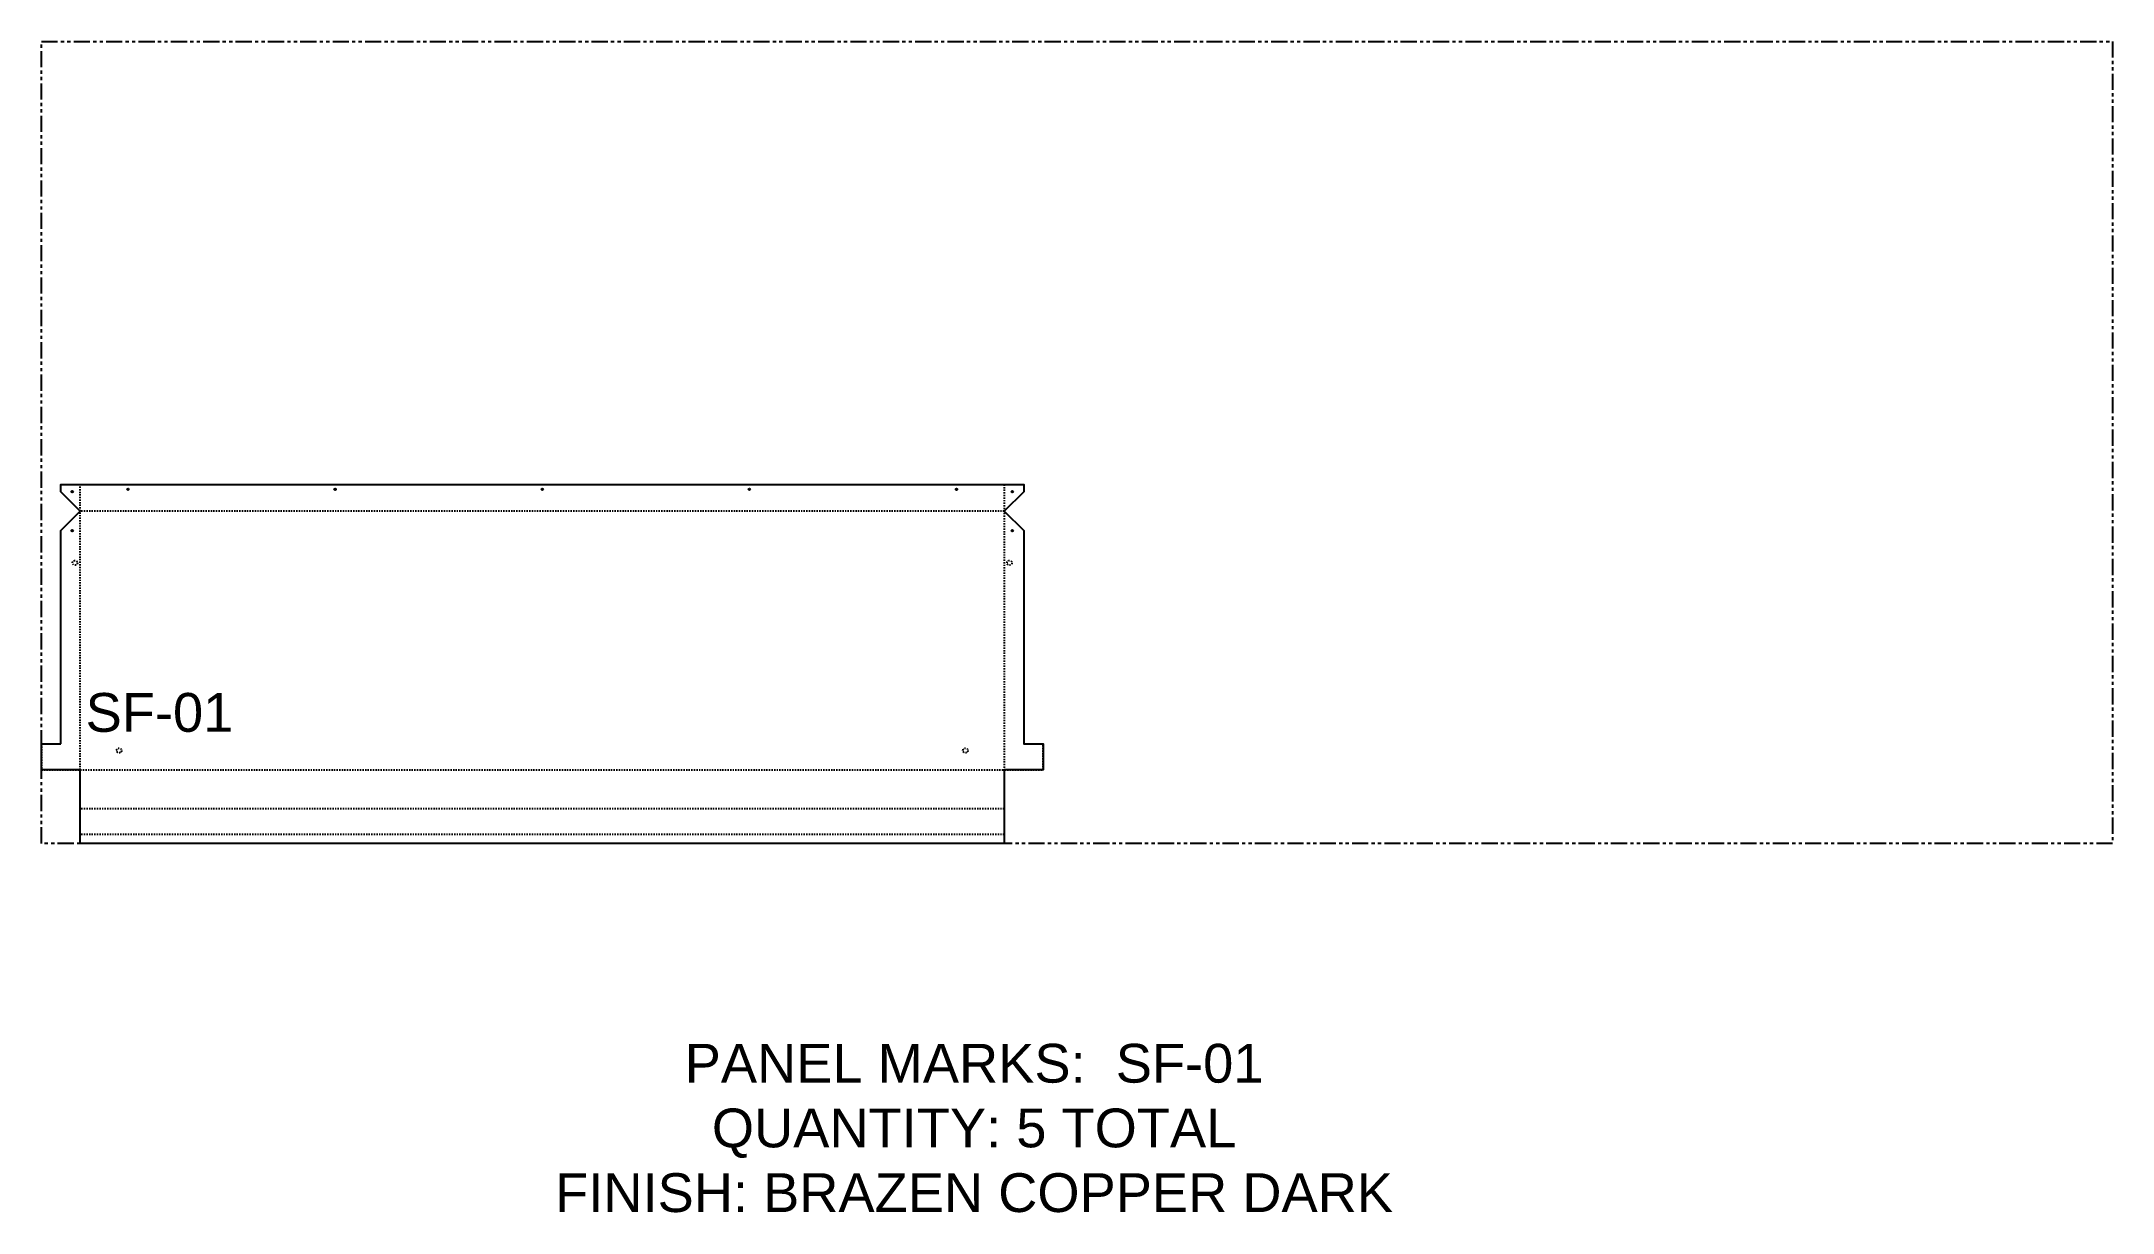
# Model space of a CAD drawing. Header units: inches. Extents: x 0 to 160, y -29 to 62.
import ezdxf

# ---------------------------------------------------------------- set-up
doc = ezdxf.new("R2010")
doc.units = ezdxf.units.IN
doc.header["$MEASUREMENT"] = 0
doc.linetypes.add('HIDDEN', pattern=[0.375, 0.25, -0.125])
doc.linetypes.add('PHANTOM', pattern=[2.5, 1.25, -0.25, 0.25, -0.25, 0.25, -0.25])
for name, color, linetype in [('CUT', 7, 'Continuous'), ('HOLES', 6, 'Continuous'), ('ROUT', 1, 'HIDDEN'), ('SHEET', 5, 'PHANTOM'), ('TEXT', 2, 'PHANTOM'), ('WEEPS', 3, 'HIDDEN')]:
    doc.layers.add(name, color=color, linetype=linetype)
doc.styles.get("Standard").update_dxf_attribs({"font": 'arial.ttf'})

msp = doc.modelspace()

# ---------------------------------------------------------------- linework, layer by layer
at = {"layer": 'CUT', "ltscale": 0.25}
msp.add_lwpolyline([(1.5, 7.69), (1.5, 24.19), (3, 25.69), (1.5, 27.19), (1.5, 27.75), (75.88, 27.75), (75.88, 27.19), (74.38, 25.69), (75.88, 24.19), (75.88, 7.69), (77.38, 7.69), (77.38, 5.69), (74.38, 5.69), (74.38, 0), (3, 0), (3, 5.69), (0, 5.69), (0, 7.69)], close=True, dxfattribs=at)
at = {"layer": 'HOLES'}
for centre in [(2.38, 27.2), (6.69, 27.37), (22.69, 27.37), (38.69, 27.37), (54.69, 27.37), (70.69, 27.37), (75, 27.2), (2.38, 24.18), (75, 24.18)]:
    msp.add_circle(centre, 0.0625, dxfattribs=at)
at = {"layer": 'ROUT', "ltscale": 0.25}
for p, q in [((74.38, 25.69), (3, 25.69)), ((74.38, 2.69), (3, 2.69))]:
    msp.add_line(p, q, dxfattribs=at)
for points in [[(74.38, 27.75), (74.38, 0.69), (3, 0.69), (3, 27.75)], [(0, 7.69), (0, 5.69), (77.38, 5.69), (77.38, 7.69)]]:
    msp.add_lwpolyline(points, dxfattribs=at)
at = {"layer": 'SHEET'}
msp.add_lwpolyline([(0, 62), (160, 62), (160, 0), (0, 0)], close=True, dxfattribs=at)
at = {"layer": 'WEEPS', "ltscale": 0.25}
for centre in [(2.59, 21.69), (74.78, 21.69), (6, 7.19), (71.38, 7.19)]:
    msp.add_circle(centre, 0.188, dxfattribs=at)

# ---------------------------------------------------------------- texts
at = {"layer": 'TEXT', "char_height": 3, "attachment_point": 5}
for s, width, insert in [('SF-01', 14.5192, (9.12, 10.11)), ('PANEL MARKS:  SF-01\\PQUANTITY: 5 TOTAL\\PFINISH: BRAZEN COPPER DARK', 199.7409, (72.05, -22.01))]:
    msp.add_mtext_dynamic_manual_height_columns(s, width=width, gutter_width=1, heights=[0], dxfattribs=dict(at, insert=insert))

doc.saveas('drawing.dxf')
